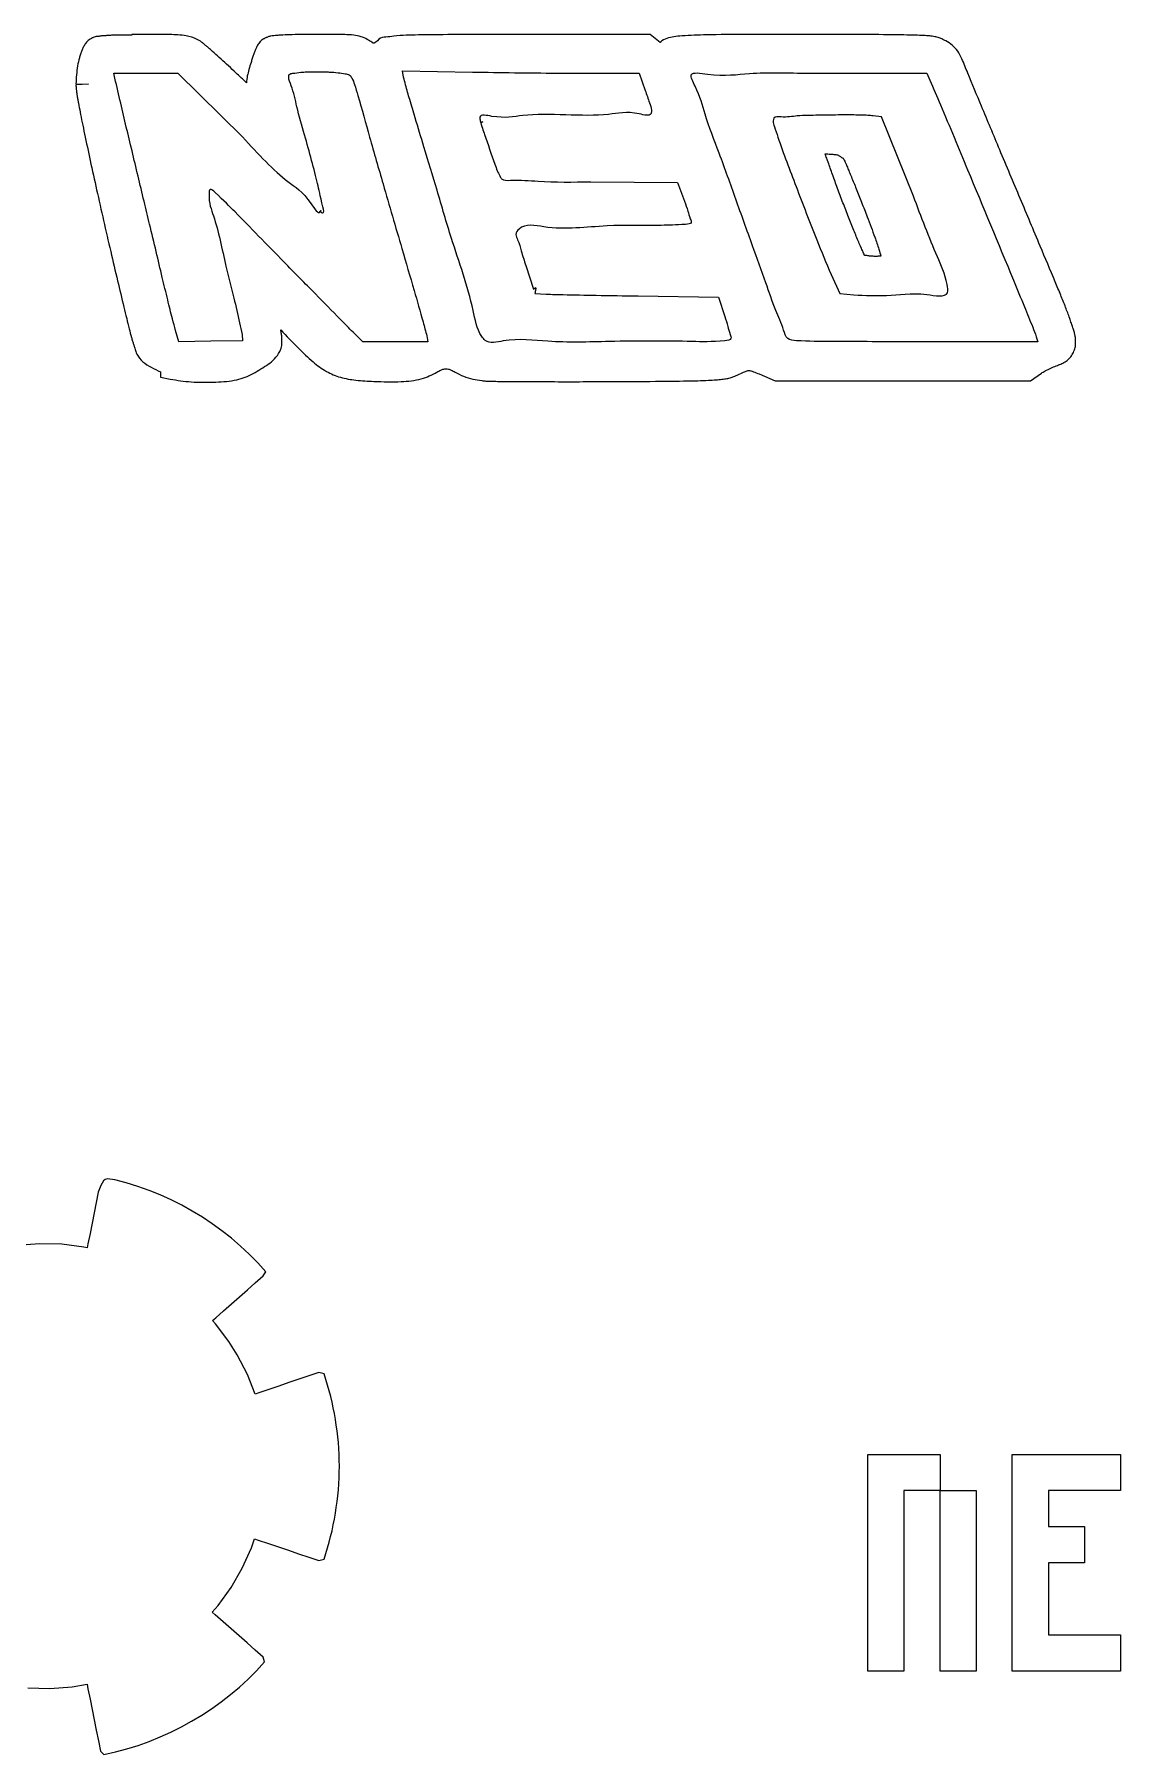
# Model space of a CAD drawing. Extents: x 3 to 110, y 3 to 131.
# Drawn here: x 72.97 to 89.93, y 24.18 to 51.02 of the extents above; entities that cross this region are included whole.
import ezdxf

# ---------------------------------------------------------------- set-up
doc = ezdxf.new("R2010")
doc.units = 0
doc.layers.add('engravings', color=7, linetype='CONTINUOUS')
doc.layers.add('Layer_1', color=7, linetype='CONTINUOUS')

msp = doc.modelspace()

# ---------------------------------------------------------------- linework, layer by layer
at = {"layer": 'engravings', "color": 1}
for p, q in [((74.670893, 51.022252), (74.488476, 51.021736)), ((74.488476, 51.021736), (74.488476, 51.013468)), ((77.347216, 51.023286), (77.347216, 51.023286)), ((82.579971, 51.022252), (80.501545, 51.022252)), ((82.739652, 50.895646), (82.579971, 51.022252)), ((73.881278, 50.972126), (73.877143, 50.972126)), ((73.885411, 50.975227), (73.881278, 50.972126)), ((76.499722, 50.914765), (76.495589, 50.914765)), ((76.495589, 50.914765), (76.495589, 50.911664)), ((78.241736, 50.900297), (78.2376, 50.900297)), ((73.617727, 50.250724), (73.812547, 50.246589)), ((73.812547, 50.246589), (73.617727, 50.238839)), ((73.617727, 50.238839), (73.617727, 50.230568)), ((74.225959, 50.33909), (74.210457, 50.416605)), ((74.210457, 50.416605), (74.709133, 50.416605)), ((74.709133, 50.416605), (75.208327, 50.416605)), ((75.208327, 50.416605), (76.218602, 49.422867)), ((77.341015, 50.441925), (77.341015, 50.441925)), ((77.572009, 50.436758), (77.572525, 50.436758)), ((78.717673, 50.454329), (79.80908, 50.436242)), ((78.732662, 50.358211), (78.717673, 50.454329)), ((78.717673, 50.454329), (78.717673, 50.454329)), ((81.65548, 50.416605), (82.409439, 50.416605)), ((82.409439, 50.416605), (82.506073, 50.150471)), ((85.061474, 50.416605), (86.900638, 50.417121)), ((86.900638, 50.417121), (86.950763, 50.310152)), ((86.900638, 50.417121), (86.900638, 50.417121)), ((79.953259, 49.653343), (79.969796, 49.661095)), ((79.970827, 49.659029), (79.953259, 49.653343)), ((79.969796, 49.661095), (79.969796, 49.661095)), ((85.724483, 49.766515), (85.724483, 49.766515)), ((86.196288, 49.734993), (86.062962, 49.752561)), ((86.692382, 48.498376), (86.196288, 49.734993)), ((85.314172, 49.16035), (85.314172, 49.16035)), ((85.52036, 49.140712), (85.52036, 49.13658)), ((85.52036, 49.13658), (85.524495, 49.13658)), ((81.65703, 48.722652), (83.009919, 48.712315)), ((83.009919, 48.712315), (83.11689, 48.420345)), ((77.440749, 48.276168), (77.440749, 48.275133)), ((80.642104, 47.416788), (80.760961, 47.048335)), ((85.405639, 47.275712), (85.541547, 46.978572)), ((80.760961, 47.048335), (80.792483, 47.073139)), ((80.782664, 46.980638), (80.783699, 46.978056)), ((80.783699, 46.978056), (80.960949, 46.969788)), ((85.541547, 46.978572), (85.761689, 46.960485)), ((82.393937, 46.941882), (83.649157, 46.92121)), ((83.649157, 46.92121), (83.745791, 46.624073)), ((75.225898, 46.227198), (75.172672, 46.404963)), ((75.721992, 46.235466), (75.225898, 46.227198)), ((76.218086, 46.242184), (75.721992, 46.235466)), ((76.210334, 46.341402), (76.218086, 46.242184)), ((76.829419, 46.311428), (76.829419, 46.31918)), ((78.096524, 46.228229), (77.946662, 46.374991)), ((78.603987, 46.228229), (78.096524, 46.228229)), ((79.112482, 46.228229), (78.603987, 46.228229)), ((79.095946, 46.317629), (79.112482, 46.228229)), ((88.633349, 46.228229), (86.707884, 46.228229)), ((88.611127, 46.30626), (88.633349, 46.228229)), ((89.22401, 46.205491), (89.22401, 46.213759)), ((89.22401, 46.172418), (89.22401, 46.175519)), ((74.93496, 45.757459), (74.93496, 45.673742)), ((74.93496, 45.673742), (75.087405, 45.643252)), ((84.282194, 45.725934), (84.53489, 45.618447)), ((88.521727, 45.618447), (88.689676, 45.736787)), ((84.53489, 45.618447), (86.516164, 45.618447)), ((86.516164, 45.618447), (88.521727, 45.618447)), ((85.981378, 25.48438), (85.981378, 28.86635)), ((85.981378, 28.86635), (87.108701, 28.86635)), ((87.108701, 28.86635), (87.108701, 28.30268)), ((88.236025, 25.48438), (88.236025, 28.86635)), ((88.236025, 28.86635), (89.92701, 28.86635)), ((89.92701, 28.86635), (89.92701, 28.30268)), ((87.108701, 28.30268), (86.54504, 28.30268)), ((86.54504, 28.30268), (86.54504, 25.48438)), ((87.108701, 25.48438), (87.108701, 28.30268)), ((87.108701, 28.30268), (87.672363, 28.30268)), ((87.672363, 28.30268), (87.672363, 25.48438)), ((89.92701, 28.30268), (88.799687, 28.30268)), ((88.799687, 28.30268), (88.799687, 27.73902)), ((88.799687, 27.73902), (89.363348, 27.73902)), ((89.363348, 27.73902), (89.363348, 27.17536)), ((89.363348, 27.17536), (88.799687, 27.17536)), ((88.799687, 27.17536), (88.799687, 26.04804)), ((88.799687, 26.04804), (89.92701, 26.04804)), ((89.92701, 26.04804), (89.92701, 25.48438)), ((86.54504, 25.48438), (85.981378, 25.48438)), ((87.672363, 25.48438), (87.108701, 25.48438)), ((89.92701, 25.48438), (88.236025, 25.48438))]:
    msp.add_line(p, q, dxfattribs=at)
for points, knots in [([(74.488476, 51.013468), (74.452909, 51.01305), (74.38284, 51.012226), (74.28225, 51.011978), (74.196118, 51.01163), (74.125971, 51.00658), (74.069995, 51.002809), (74.027756, 51.000188), (73.997631, 50.996629), (73.977557, 50.993385), (73.958942, 50.990337), (73.939764, 50.990067), (73.914897, 50.986493), (73.896842, 50.979595), (73.885411, 50.975227)], [0, 0, 0, 0, 0.106703, 0.210213, 0.301812, 0.364972, 0.421132, 0.470146, 0.491897, 0.512089, 0.531177, 0.548364, 0.569555, 0.60613, 0.60613, 0.60613, 0.60613]), ([(76.278549, 50.270362), (76.257797, 50.289597), (76.216077, 50.328269), (76.15188, 50.387378), (76.070237, 50.465552), (75.972063, 50.559435), (75.859517, 50.662036), (75.770443, 50.741087), (75.705406, 50.798224), (75.662708, 50.835693), (75.623524, 50.867839), (75.588129, 50.896813), (75.55197, 50.923985), (75.472307, 50.968764), (75.313774, 51.014765), (75.029957, 51.022703), (74.807858, 51.022424), (74.670893, 51.022252)], [0, 0, 0, 0, 0.084885, 0.170665, 0.261784, 0.423977, 0.578168, 0.71863, 0.781253, 0.837884, 0.889037, 0.933278, 0.975141, 1.024529, 1.2067, 1.462295, 1.873507, 1.873507, 1.873507, 1.873507]), ([(77.347216, 51.023286), (77.274018, 51.023082), (77.142001, 51.022712), (76.963851, 51.018992), (76.839982, 51.013474), (76.758179, 51.00766), (76.70727, 51.003051), (76.668426, 50.997494), (76.639217, 50.992019), (76.617726, 50.984988), (76.599372, 50.977067), (76.582143, 50.972089), (76.567956, 50.965396), (76.556231, 50.957414), (76.544699, 50.953046), (76.53581, 50.947883), (76.526291, 50.940573), (76.515687, 50.931747), (76.506893, 50.922578), (76.501544, 50.91675), (76.499722, 50.914765)], [0, 0, 0, 0, 0.219591, 0.396046, 0.534538, 0.591496, 0.642078, 0.687839, 0.7092, 0.731116, 0.755506, 0.769102, 0.78482, 0.802356, 0.811403, 0.821688, 0.833061, 0.847383, 0.863032, 0.871118, 0.871118, 0.871118, 0.871118]), ([(78.2376, 50.900297), (78.213815, 50.916291), (78.161027, 50.951785), (78.065754, 50.991657), (77.946572, 51.015874), (77.795519, 51.021873), (77.593106, 51.023812), (77.437745, 51.02348), (77.347216, 51.023286)], [0, 0, 0, 0, 0.085864, 0.190561, 0.307313, 0.448794, 0.643271, 0.914827, 0.914827, 0.914827, 0.914827]), ([(80.501545, 51.022252), (80.194343, 51.022944), (79.681727, 51.024098), (79.041607, 51.015478), (78.665903, 51.011396), (78.460139, 50.977667), (78.345182, 50.976352), (78.280217, 50.863795), (78.248702, 50.892278), (78.245645, 50.896534), (78.243072, 50.899011), (78.241736, 50.900297)], [0, 0, 0, 0, 0.921551, 1.537762, 1.920797, 2.048203, 2.158626, 2.272376, 2.277436, 2.282567, 2.288116, 2.288116, 2.288116, 2.288116]), ([(89.22401, 46.213759), (89.224084, 46.214504), (89.224223, 46.215901), (89.223875, 46.218478), (89.224066, 46.221744), (89.223965, 46.226905), (89.224129, 46.232243), (89.223927, 46.236355), (89.224062, 46.238326), (89.224139, 46.239533), (89.223416, 46.248361), (89.22357, 46.264326), (89.222698, 46.286093), (89.219848, 46.308564), (89.214511, 46.332097), (89.208321, 46.358675), (89.197721, 46.397244), (89.181371, 46.450098), (89.158037, 46.519044), (89.120959, 46.625331), (89.066045, 46.772452), (88.990259, 46.96187), (88.857635, 47.279979), (88.646189, 47.780889), (88.357506, 48.468317), (88.050612, 49.195972), (87.778718, 49.849379), (87.577964, 50.322006), (87.464773, 50.611542), (87.392861, 50.762964), (87.302677, 50.85591), (87.219252, 50.911528), (87.148212, 50.94876), (87.091217, 50.971983), (87.022356, 50.99037), (86.940643, 51.000392), (86.841083, 51.006471), (86.64685, 51.013378), (86.296643, 51.019837), (85.71371, 51.021906), (84.949392, 51.022542), (84.170321, 51.021595), (83.536846, 51.022123), (83.16463, 51.004757), (82.956203, 50.991055), (82.843115, 50.963439), (82.765596, 50.934797), (82.741963, 50.901365), (82.741551, 50.898175), (82.740273, 50.896473), (82.739652, 50.895646)], [0, 0, 0, 0, 0.002236, 0.004196, 0.007762, 0.012022, 0.019682, 0.023782, 0.024344, 0.025608, 0.027404, 0.050871, 0.073491, 0.092703, 0.118728, 0.14583, 0.174576, 0.238696, 0.311778, 0.392926, 0.576399, 0.782821, 1.00494, 1.610334, 2.413943, 3.241747, 3.979287, 4.537776, 4.780635, 4.914055, 5.036312, 5.163514, 5.213589, 5.276781, 5.347737, 5.426696, 5.523292, 5.646972, 6.009713, 6.574045, 7.395793, 8.302411, 8.912292, 9.293767, 9.423628, 9.534203, 9.649052, 9.652074, 9.655307, 9.658364, 9.658364, 9.658364, 9.658364]), ([(73.877143, 50.972126), (73.852167, 50.958545), (73.80726, 50.934125), (73.761625, 50.878519), (73.73219, 50.824076), (73.707078, 50.770272), (73.687342, 50.714001), (73.664263, 50.634443), (73.641358, 50.528054), (73.623025, 50.392582), (73.619522, 50.298787), (73.617727, 50.250724)], [0, 0, 0, 0, 0.084471, 0.151878, 0.211873, 0.270179, 0.329763, 0.390559, 0.518629, 0.655851, 0.800068, 0.800068, 0.800068, 0.800068]), ([(76.495589, 50.911664), (76.480347, 50.893454), (76.45414, 50.862144), (76.429415, 50.809838), (76.411143, 50.759713), (76.390095, 50.706433), (76.370523, 50.647582), (76.345799, 50.57121), (76.317749, 50.480617), (76.290955, 50.37538), (76.28267, 50.305252), (76.278549, 50.270362)], [0, 0, 0, 0, 0.070903, 0.12191, 0.172439, 0.231097, 0.293682, 0.358458, 0.47192, 0.578255, 0.683549, 0.683549, 0.683549, 0.683549]), ([(73.617727, 50.230568), (73.617552, 50.230979), (73.617292, 50.231589), (73.619048, 50.236971), (73.616971, 50.219894), (73.618447, 50.213492), (73.62095, 50.208388), (73.621814, 50.203808), (73.622312, 50.199765), (73.622118, 50.196994), (73.620721, 50.185955), (73.623976, 50.166334), (73.625357, 50.137037), (73.63025, 50.101997), (73.636981, 50.059187), (73.645665, 50.006965), (73.660697, 49.924024), (73.683727, 49.804559), (73.715761, 49.644186), (73.767866, 49.392548), (73.842879, 49.042134), (73.941785, 48.591689), (74.048347, 48.117768), (74.157349, 47.644098), (74.262873, 47.19462), (74.347271, 46.84621), (74.408216, 46.597033), (74.447211, 46.438964), (74.476844, 46.321468), (74.499997, 46.240467), (74.516046, 46.189818), (74.530406, 46.146259), (74.540814, 46.108026), (74.551587, 46.071726), (74.582693, 46.001526), (74.659132, 45.908683), (74.793084, 45.826321), (74.887273, 45.780605), (74.93496, 45.757459)], [0, 0, 0, 0, 0.001291, 0.001921, 0.01567, 0.021181, 0.026425, 0.031774, 0.035268, 0.038586, 0.040073, 0.068646, 0.097262, 0.128303, 0.174603, 0.227338, 0.287093, 0.427483, 0.592319, 0.777717, 1.198405, 1.667369, 2.161241, 2.655659, 3.125515, 3.546324, 3.731117, 3.895076, 4.034759, 4.094606, 4.147773, 4.194153, 4.232155, 4.266661, 4.307613, 4.461936, 4.617091, 4.776196, 4.776196, 4.776196, 4.776196]), ([(75.172672, 46.404963), (75.156468, 46.464399), (75.113388, 46.622417), (75.045536, 46.898713), (74.961283, 47.249162), (74.868307, 47.642952), (74.773413, 48.0391), (74.647107, 48.562625), (74.495841, 49.192707), (74.34309, 49.831716), (74.255755, 50.210021), (74.225959, 50.33909)], [0, 0, 0, 0, 0.184811, 0.491341, 0.853443, 1.266136, 1.705183, 2.07551, 2.881771, 3.649142, 4.046532, 4.046532, 4.046532, 4.046532]), ([(77.440749, 48.275133), (77.440498, 48.274684), (77.44007, 48.273918), (77.43936, 48.272725), (77.437971, 48.270317), (77.436598, 48.266743), (77.434675, 48.262225), (77.429215, 48.253791), (77.448038, 48.24974), (77.456521, 48.241321), (77.498053, 48.225628), (77.432927, 48.498416), (77.376359, 48.766412), (77.21469, 49.363656), (77.070559, 49.853275), (77.009751, 50.167096), (76.934921, 50.322644), (76.944318, 50.410206), (77.032194, 50.418915), (77.106955, 50.431794), (77.196264, 50.438027), (77.266777, 50.441033), (77.315829, 50.441623), (77.341015, 50.441925)], [0, 0, 0, 0, 0.001544, 0.002632, 0.004166, 0.009888, 0.013925, 0.019436, 0.035427, 0.050682, 0.060546, 0.155878, 0.531196, 1.313686, 1.771081, 2.110217, 2.257365, 2.289347, 2.347986, 2.475049, 2.540678, 2.612213, 2.687701, 2.687701, 2.687701, 2.687701]), ([(77.341015, 50.441925), (77.36682, 50.441944), (77.418519, 50.44198), (77.495538, 50.440316), (77.546706, 50.437935), (77.572009, 50.436758)], [0, 0, 0, 0, 0.077416, 0.155093, 0.231082, 0.231082, 0.231082, 0.231082]), ([(77.572525, 50.436758), (77.619109, 50.433909), (77.702529, 50.428808), (77.804962, 50.41316), (77.8878, 50.399197), (77.936227, 50.329474), (77.975749, 50.220326), (78.066246, 49.910832), (78.208117, 49.392886), (78.438797, 48.597374), (78.671968, 47.800144), (78.88014, 47.082786), (79.012701, 46.628374), (79.076324, 46.390875), (79.095946, 46.317629)], [0, 0, 0, 0, 0.139331, 0.24951, 0.316589, 0.378057, 0.489943, 0.668353, 1.342087, 2.103672, 3.151999, 3.834369, 4.344495, 4.571975, 4.571975, 4.571975, 4.571975]), ([(83.745791, 46.624073), (83.763469, 46.571245), (83.795104, 46.476705), (83.817172, 46.368471), (83.864996, 46.256427), (83.564003, 46.221656), (83.029158, 46.240804), (82.048815, 46.24), (81.063328, 46.204876), (80.454682, 46.296807), (80.046319, 46.184498), (79.877765, 46.406672), (79.783728, 46.968297), (79.508735, 47.713754), (79.264342, 48.567711), (79.073555, 49.194462), (78.929932, 49.665954), (78.833424, 49.988325), (78.771251, 50.199536), (78.74261, 50.317305), (78.732662, 50.358211)], [0, 0, 0, 0, 0.163885, 0.293283, 0.360451, 0.459145, 0.974198, 2.261927, 3.223379, 3.920484, 4.202492, 4.286111, 4.714899, 5.887764, 6.671673, 7.377908, 7.853492, 8.150229, 8.387519, 8.513802, 8.513802, 8.513802, 8.513802]), ([(79.80908, 50.436242), (80.026905, 50.432835), (80.46583, 50.425969), (81.081302, 50.418982), (81.478954, 50.417335), (81.65548, 50.416605)], [0, 0, 0, 0, 0.653556, 1.316937, 1.846518, 1.846518, 1.846518, 1.846518]), ([(86.707884, 46.228229), (86.267723, 46.228582), (85.643965, 46.229083), (85.017628, 46.232891), (84.709102, 46.255107), (84.650336, 46.479811), (84.523976, 46.749091), (84.37178, 47.199263), (84.163553, 47.774279), (83.918931, 48.451202), (83.680605, 49.127277), (83.439864, 49.734927), (83.354475, 50.099478), (83.15277, 50.457162), (83.69095, 50.359315), (84.185139, 50.439464), (84.738472, 50.42503), (85.061474, 50.416605)], [0, 0, 0, 0, 1.299831, 1.842006, 1.981383, 2.128464, 2.457522, 2.917451, 3.531165, 4.302926, 5.065505, 5.711654, 6.178333, 6.364635, 6.616671, 7.276831, 8.202598, 8.202598, 8.202598, 8.202598]), ([(86.950763, 50.310152), (87.005615, 50.181673), (87.204151, 49.716638), (87.634907, 48.675434), (88.074424, 47.626321), (88.411723, 46.807297), (88.533006, 46.51319), (88.592251, 46.35626), (88.611127, 46.30626)], [0, 0, 0, 0, 0.419093, 1.516919, 3.380329, 3.831408, 4.174284, 4.334612, 4.334612, 4.334612, 4.334612]), ([(82.506073, 50.150471), (82.527857, 50.085334), (82.562533, 49.981647), (82.603628, 49.866693), (82.598544, 49.732555), (82.262689, 49.838262), (81.893418, 49.746659), (81.26557, 49.768956), (80.626538, 49.78372), (80.27252, 49.698002), (79.903927, 49.790681), (79.943268, 49.610529), (80.027001, 49.385127), (80.112877, 49.116346), (80.192562, 48.901186), (80.227356, 48.826976), (80.274778, 48.738059), (80.517696, 48.759848), (80.950063, 48.714472), (81.376401, 48.719405), (81.65703, 48.722652)], [0, 0, 0, 0, 0.204579, 0.32566, 0.376375, 0.561265, 1.039479, 1.707748, 2.377548, 2.859539, 3.04928, 3.110438, 3.335414, 3.824284, 3.931826, 4.021667, 4.075019, 4.216797, 4.645435, 5.470968, 5.470968, 5.470968, 5.470968]), ([(79.969796, 49.661095), (79.969898, 49.660868), (79.970139, 49.660332), (79.970434, 49.659615), (79.970726, 49.659181), (79.970827, 49.659029)], [0, 0, 0, 0, 0.000747, 0.001766, 0.002314, 0.002314, 0.002314, 0.002314]), ([(85.724483, 49.766515), (85.670549, 49.766643), (85.55887, 49.766907), (85.387862, 49.765126), (85.16144, 49.759373), (84.896894, 49.761141), (84.690487, 49.723601), (84.515738, 49.747553), (84.497229, 49.655852), (84.530889, 49.558716), (84.642092, 49.21441), (84.871153, 48.628685), (85.141045, 47.911143), (85.330689, 47.455707), (85.405639, 47.275712)], [0, 0, 0, 0, 0.161855, 0.335146, 0.512156, 0.845781, 1.099595, 1.211393, 1.256135, 1.348764, 1.520759, 2.340413, 3.235456, 3.820348, 3.820348, 3.820348, 3.820348]), ([(86.062962, 49.752561), (86.036202, 49.755201), (85.971091, 49.761625), (85.858098, 49.764807), (85.77203, 49.765907), (85.724483, 49.766515)], [0, 0, 0, 0, 0.080649, 0.196235, 0.338904, 0.338904, 0.338904, 0.338904]), ([(76.218602, 49.422867), (76.462074, 49.158054), (76.828825, 48.759158), (77.185945, 48.563042), (77.402597, 48.204096), (77.433801, 48.262864), (77.436214, 48.267139), (77.438239, 48.270376), (77.439356, 48.273072), (77.440074, 48.274609), (77.440499, 48.275591), (77.440749, 48.276168)], [0, 0, 0, 0, 0.993039, 1.495849, 1.681623, 1.686924, 1.690884, 1.69643, 1.698312, 1.699632, 1.701519, 1.701519, 1.701519, 1.701519]), ([(85.314172, 49.16035), (85.341619, 49.159026), (85.393724, 49.156512), (85.462791, 49.15166), (85.503714, 49.143878), (85.52036, 49.140712)], [0, 0, 0, 0, 0.082461, 0.156551, 0.207347, 0.207347, 0.207347, 0.207347]), ([(86.185435, 47.562515), (86.175271, 47.562136), (86.155098, 47.561383), (86.124504, 47.559921), (86.084391, 47.558678), (86.038275, 47.56314), (85.980353, 47.567609), (85.958988, 47.575365), (85.930386, 47.57549), (85.936816, 47.570396), (85.929779, 47.573385), (85.929879, 47.579481), (85.924928, 47.586909), (85.914945, 47.61156), (85.892633, 47.655866), (85.862266, 47.724497), (85.814064, 47.836302), (85.749375, 47.996037), (85.666807, 48.203591), (85.581466, 48.423699), (85.498656, 48.644715), (85.422319, 48.854933), (85.370576, 49.003414), (85.339288, 49.091342), (85.325904, 49.126422), (85.318091, 49.149016), (85.314172, 49.16035)], [0, 0, 0, 0, 0.030501, 0.060542, 0.09204, 0.150102, 0.203901, 0.249508, 0.253789, 0.257639, 0.260163, 0.268084, 0.275762, 0.286054, 0.348237, 0.424034, 0.511375, 0.713412, 0.941046, 1.181492, 1.421617, 1.649095, 1.852418, 1.893333, 1.929075, 1.965048, 1.965048, 1.965048, 1.965048]), ([(85.524495, 49.13658), (85.531806, 49.13156), (85.552516, 49.117341), (85.565407, 49.107679), (85.608069, 49.081871), (85.586517, 49.098933), (85.625786, 49.041503), (85.633531, 49.012068), (85.663968, 48.94616), (85.691141, 48.87801), (85.738099, 48.765081), (85.802541, 48.607259), (85.885253, 48.399684), (85.983289, 48.147541), (86.074714, 47.902967), (86.146343, 47.697697), (86.175049, 47.59843), (86.185435, 47.562515)], [0, 0, 0, 0, 0.025024, 0.070893, 0.091661, 0.096663, 0.131022, 0.184845, 0.248974, 0.325665, 0.412782, 0.612618, 0.838959, 1.082416, 1.424414, 1.622231, 1.734377, 1.734377, 1.734377, 1.734377]), ([(77.946662, 46.374991), (77.879048, 46.442933), (77.681328, 46.641612), (77.31987, 47.010116), (76.782943, 47.557538), (76.216765, 48.137674), (75.913388, 48.441725), (75.703513, 48.640321), (75.681337, 48.406159), (75.822597, 48.075776), (75.930322, 47.494986), (76.073283, 46.948494), (76.160022, 46.592013), (76.198103, 46.402323), (76.210334, 46.341402)], [0, 0, 0, 0, 0.287729, 0.841399, 1.541344, 2.63313, 3.064023, 3.158904, 3.235577, 3.582975, 4.38802, 4.904547, 5.298677, 5.485142, 5.485142, 5.485142, 5.485142]), ([(83.11689, 48.420345), (83.136265, 48.368729), (83.17069, 48.277019), (83.196072, 48.173772), (83.244946, 48.066983), (83.001855, 48.049653), (82.63683, 48.038157), (81.836312, 48.058387), (81.15755, 47.952115), (80.598885, 48.085039), (80.469393, 47.905759), (80.533079, 47.788536), (80.570346, 47.626715), (80.616174, 47.492648), (80.642104, 47.416788)], [0, 0, 0, 0, 0.161856, 0.287586, 0.350296, 0.44245, 0.82281, 1.669536, 2.657489, 3.044872, 3.14051, 3.228431, 3.411785, 3.650745, 3.650745, 3.650745, 3.650745]), ([(85.761689, 46.960485), (85.937361, 46.951259), (86.328812, 46.930701), (86.729786, 47.014352), (87.255188, 46.899203), (87.201957, 47.253244), (86.992183, 47.70813), (86.814685, 48.175997), (86.692382, 48.498376)], [0, 0, 0, 0, 0.511134, 1.138961, 1.463489, 1.593536, 2.051574, 3.066508, 3.066508, 3.066508, 3.066508]), ([(80.792483, 47.073139), (80.79289, 47.071808), (80.793958, 47.068312), (80.79511, 47.063616), (80.79866, 47.054158), (80.791154, 47.03744), (80.788717, 47.011427), (80.784824, 46.991625), (80.782664, 46.980638)], [0, 0, 0, 0, 0.004173, 0.01096, 0.014552, 0.034083, 0.060906, 0.094332, 0.094332, 0.094332, 0.094332]), ([(80.960949, 46.969788), (81.048139, 46.967444), (81.306916, 46.960489), (81.784607, 46.95227), (82.175083, 46.945613), (82.393937, 46.941882)], [0, 0, 0, 0, 0.261665, 0.776608, 1.433267, 1.433267, 1.433267, 1.433267]), ([(75.087405, 45.643252), (75.197293, 45.626628), (75.433258, 45.590933), (75.78292, 45.59459), (76.067337, 45.61363), (76.261552, 45.6718), (76.38592, 45.731344), (76.503562, 45.802224), (76.617741, 45.873427), (76.723484, 45.958621), (76.788301, 46.048908), (76.82271, 46.122612), (76.832129, 46.168592), (76.83363, 46.207007), (76.834364, 46.242422), (76.832568, 46.276906), (76.830474, 46.29986), (76.829419, 46.311428)], [0, 0, 0, 0, 0.332838, 0.714713, 1.047502, 1.18249, 1.320217, 1.45997, 1.594369, 1.723983, 1.864552, 1.923398, 1.966688, 2.004262, 2.038628, 2.072929, 2.107777, 2.107777, 2.107777, 2.107777]), ([(76.829419, 46.31918), (76.82831, 46.329283), (76.825962, 46.350671), (76.8191, 46.382437), (76.815623, 46.404471), (76.813914, 46.415298)], [0, 0, 0, 0, 0.030472, 0.06451, 0.09739, 0.09739, 0.09739, 0.09739]), ([(76.813914, 46.415298), (76.905842, 46.318332), (77.069123, 46.146102), (77.300646, 45.921176), (77.517213, 45.760054), (77.746654, 45.663845), (77.999523, 45.62208), (78.316981, 45.605812), (78.658214, 45.596359), (78.996909, 45.62986), (79.197409, 45.720068), (79.307015, 45.785206), (79.355536, 45.801228), (79.395597, 45.805164), (79.435543, 45.801178), (79.483315, 45.784591), (79.559113, 45.740235), (79.667589, 45.684286), (79.810744, 45.643527), (79.928391, 45.623467), (80.023374, 45.613773), (80.1036, 45.611226), (80.205522, 45.609411), (80.331675, 45.60796), (80.48085, 45.607361), (80.71768, 45.60619), (81.052036, 45.604699), (81.488533, 45.604396), (81.794848, 45.605822), (81.953652, 45.606562)], [0, 0, 0, 0, 0.40084, 0.711965, 0.967785, 1.205654, 1.450282, 1.732771, 2.158851, 2.475859, 2.742232, 2.810136, 2.857795, 2.894077, 2.930159, 2.977381, 3.044399, 3.193348, 3.342144, 3.488672, 3.551068, 3.628413, 3.729356, 3.856919, 4.006881, 4.176887, 4.567416, 5.009957, 5.486372, 5.486372, 5.486372, 5.486372]), ([(88.689676, 45.736787), (88.709815, 45.748706), (88.758243, 45.777369), (88.836418, 45.815175), (88.917365, 45.850991), (88.993314, 45.878131), (89.060958, 45.913295), (89.124123, 45.960479), (89.174044, 46.024524), (89.208416, 46.096906), (89.218962, 46.147973), (89.22401, 46.172418)], [0, 0, 0, 0, 0.070181, 0.168768, 0.260254, 0.33566, 0.410435, 0.488255, 0.570186, 0.651519, 0.726203, 0.726203, 0.726203, 0.726203]), ([(89.22401, 46.175519), (89.224008, 46.177041), (89.223999, 46.182285), (89.223978, 46.192276), (89.223999, 46.200745), (89.22401, 46.205491)], [0, 0, 0, 0, 0.004566, 0.015733, 0.029972, 0.029972, 0.029972, 0.029972]), ([(81.953652, 45.606562), (82.191671, 45.607523), (82.5954, 45.609153), (83.108404, 45.614747), (83.422184, 45.62212), (83.601423, 45.631727), (83.697151, 45.640132), (83.776624, 45.651234), (83.843884, 45.667921), (83.90118, 45.687744), (83.965732, 45.717551), (84.028414, 45.749162), (84.085862, 45.771526), (84.122085, 45.781746), (84.156851, 45.774816), (84.209641, 45.756143), (84.253855, 45.737734), (84.282194, 45.725934)], [0, 0, 0, 0, 0.714059, 1.21119, 1.539114, 1.655554, 1.749597, 1.827372, 1.895996, 1.957172, 2.008914, 2.109266, 2.167119, 2.194829, 2.219919, 2.271441, 2.363415, 2.363415, 2.363415, 2.363415])]:
    msp.add_open_spline(points, degree=3, knots=knots, dxfattribs=at)
at = {"layer": 'Layer_1', "color": 7}
for p, q in [((74.00725, 33.06123), (73.96675, 32.95564)), ((74.04585, 33.13453), (74.00725, 33.06123)), ((74.07265, 33.15643), (74.04585, 33.13453)), ((74.10875, 33.16723), (74.07265, 33.15643)), ((74.22205, 33.15103), (74.10875, 33.16723)), ((74.40359, 33.10233), (74.22205, 33.15103)), ((74.58253, 33.04643), (74.40359, 33.10233)), ((74.75868, 32.98343), (74.58253, 33.04643)), ((73.93419, 32.79411), (73.90159, 32.63288)), ((73.96679, 32.95534), (73.93419, 32.79411)), ((73.96675, 32.95564), (73.96675, 32.95564)), ((74.93186, 32.91343), (74.75868, 32.98343)), ((75.10184, 32.83653), (74.93186, 32.91343)), ((75.26844, 32.75283), (75.10184, 32.83653)), ((75.43144, 32.66253), (75.26844, 32.75283)), ((73.90159, 32.63288), (73.86959, 32.47165)), ((75.59067, 32.56573), (75.43144, 32.66253)), ((75.74589, 32.46249), (75.59067, 32.56573)), ((73.83699, 32.31041), (73.80549, 32.1497)), ((73.86959, 32.47165), (73.83699, 32.31041)), ((75.89692, 32.35296), (75.74589, 32.46249)), ((76.04356, 32.23725), (75.89692, 32.35296)), ((76.18561, 32.11548), (76.04356, 32.23725)), ((73.04788, 32.153), (72.70217, 32.1277)), ((73.39515, 32.144), (73.04788, 32.153)), ((73.73879, 32.1001), (73.39515, 32.144)), ((73.79309, 32.0887), (73.73879, 32.1001)), ((73.80549, 32.1497), (73.79309, 32.0887)), ((76.32285, 31.98777), (76.18561, 32.11548)), ((76.45511, 31.85423), (76.32285, 31.98777)), ((76.58215, 31.71498), (76.45511, 31.85423)), ((76.53975, 31.64938), (76.58215, 31.71498)), ((76.16975, 31.32382), (76.29326, 31.43234)), ((76.29326, 31.43234), (76.41625, 31.54086)), ((76.41625, 31.54086), (76.53975, 31.64938)), ((75.92274, 31.10678), (76.04624, 31.21582)), ((76.04624, 31.21582), (76.16975, 31.32382)), ((75.75064, 30.95536), (75.79924, 30.99826)), ((75.79764, 30.90416), (75.75064, 30.95536)), ((76.00589, 30.62718), (75.79764, 30.90416)), ((75.79924, 30.99826), (75.92274, 31.10678)), ((76.13611, 30.41892), (76.00589, 30.62718)), ((76.29476, 30.1099), (76.13611, 30.41892)), ((76.4131, 29.80759), (76.29476, 30.1099)), ((77.25336, 30.09119), (77.09678, 30.03849)), ((77.40994, 30.14439), (77.25336, 30.09119)), ((77.49264, 30.12219), (77.40994, 30.14439)), ((77.52084, 30.03489), (77.49264, 30.12219)), ((76.4715, 29.82719), (76.4131, 29.80759)), ((76.62808, 29.87989), (76.4715, 29.82719)), ((76.78414, 29.93259), (76.62808, 29.87989)), ((76.94072, 29.98579), (76.78414, 29.93259)), ((77.09678, 30.03849), (76.94072, 29.98579)), ((77.54724, 29.94709), (77.52084, 30.03489)), ((77.57194, 29.85889), (77.54724, 29.94709)), ((77.59484, 29.77029), (77.57194, 29.85889)), ((77.61594, 29.68129), (77.59484, 29.77029)), ((77.63524, 29.59189), (77.61594, 29.68129)), ((77.65274, 29.50209), (77.63524, 29.59189)), ((77.66854, 29.41199), (77.65274, 29.50209)), ((77.68254, 29.32159), (77.66854, 29.41199)), ((77.69474, 29.23099), (77.68254, 29.32159)), ((77.70514, 29.14009), (77.69474, 29.23099)), ((77.71414, 29.04899), (77.70514, 29.14009)), ((77.72114, 28.95769), (77.71414, 29.04899)), ((77.72614, 28.86619), (77.72114, 28.95769)), ((77.72914, 28.77459), (77.72614, 28.86619)), ((77.73014, 28.68289), (77.72914, 28.77459)), ((77.72114, 28.40549), (77.72614, 28.49779)), ((77.72614, 28.49779), (77.72914, 28.59029)), ((77.72914, 28.59029), (77.73014, 28.68289)), ((77.69474, 28.12949), (77.70514, 28.22129)), ((77.70514, 28.22129), (77.71414, 28.31329)), ((77.71414, 28.31329), (77.72114, 28.40549)), ((77.65254, 27.85589), (77.66844, 27.94679)), ((77.66844, 27.94679), (77.68254, 28.03799)), ((77.68254, 28.03799), (77.69474, 28.12949)), ((77.59384, 27.58519), (77.61524, 27.67509)), ((77.61524, 27.67509), (77.63484, 27.76529)), ((77.63484, 27.76529), (77.65254, 27.85589)), ((76.21437, 27.09054), (76.35803, 27.4068)), ((76.35803, 27.4068), (76.40663, 27.54839)), ((76.40663, 27.54839), (76.46343, 27.52929)), ((76.46343, 27.52929), (76.62156, 27.47609)), ((76.62156, 27.47609), (76.77917, 27.42239)), ((76.77917, 27.42239), (76.93679, 27.36969)), ((77.51884, 27.31829), (77.54564, 27.40679)), ((77.54564, 27.40679), (77.57064, 27.49579)), ((77.57064, 27.49579), (77.59384, 27.58519)), ((76.93679, 27.36969), (77.09439, 27.31589)), ((77.09439, 27.31589), (77.25252, 27.26269)), ((77.25252, 27.26269), (77.41014, 27.20949)), ((77.41014, 27.20949), (77.49024, 27.23019)), ((77.49024, 27.23019), (77.51884, 27.31829)), ((76.04022, 26.79082), (76.21437, 27.09054)), ((75.83713, 26.5097), (76.04022, 26.79082)), ((75.74463, 26.40324), (75.83713, 26.5097)), ((75.79063, 26.36244), (75.74463, 26.40324)), ((75.91517, 26.25237), (75.79063, 26.36244)), ((76.04074, 26.14282), (75.91517, 26.25237)), ((76.1658, 26.03274), (76.04074, 26.14282)), ((76.29033, 25.92268), (76.1658, 26.03274)), ((76.41538, 25.8126), (76.29033, 25.92268)), ((76.54096, 25.70357), (76.41538, 25.8126)), ((76.43513, 25.49074), (76.56116, 25.62657)), ((76.56116, 25.62657), (76.54096, 25.70357)), ((73.21142, 25.21263), (73.55817, 25.23743)), ((73.55817, 25.23743), (73.79122, 25.27773)), ((73.79122, 25.27773), (73.80512, 25.20843)), ((76.02792, 25.117), (76.16833, 25.23584)), ((76.16833, 25.23584), (76.30413, 25.36046)), ((76.30413, 25.36046), (76.43513, 25.49074)), ((72.86519, 25.22163), (73.21142, 25.21263)), ((73.80512, 25.20843), (73.83712, 25.04669)), ((73.83712, 25.04669), (73.86972, 24.8839)), ((75.73408, 24.89707), (75.88311, 25.00404)), ((75.88311, 25.00404), (76.02792, 25.117)), ((73.86972, 24.8839), (73.90232, 24.72216)), ((73.90232, 24.72216), (73.93492, 24.56041)), ((75.26358, 24.6132), (75.42412, 24.7015)), ((75.42412, 24.7015), (75.58102, 24.7962)), ((75.58102, 24.7962), (75.73408, 24.89707)), ((73.93492, 24.56041), (73.96752, 24.39815)), ((74.76201, 24.3872), (74.93234, 24.4559)), ((74.93234, 24.4559), (75.09959, 24.5313)), ((75.09959, 24.5313), (75.26358, 24.6132)), ((73.96752, 24.39815), (73.99952, 24.2364)), ((73.99952, 24.2364), (74.05382, 24.1811)), ((74.05382, 24.1811), (74.23452, 24.2221)), ((74.23452, 24.2221), (74.41291, 24.2702)), ((74.41291, 24.2702), (74.5888, 24.3253)), ((74.5888, 24.3253), (74.76201, 24.3872))]:
    msp.add_line(p, q, dxfattribs=at)

doc.saveas('drawing.dxf')
